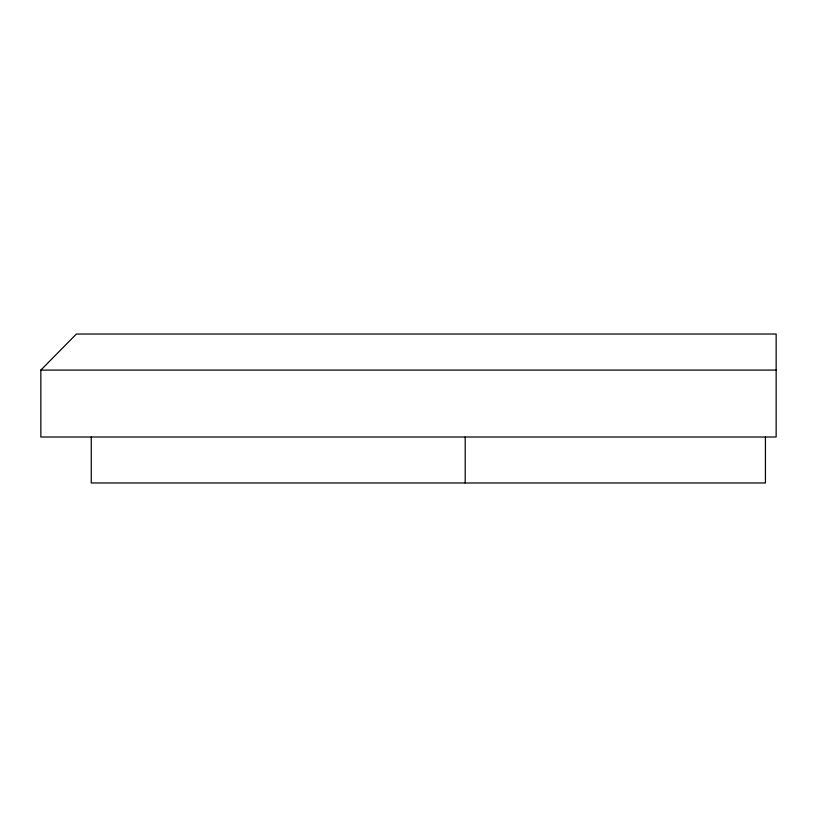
<?xml version="1.0" encoding="UTF-8"?>
<svg xmlns="http://www.w3.org/2000/svg" width="817" height="817" viewBox="0 0 817 817"><rect width="100%" height="100%" fill="white"/><g stroke="black" fill="none" stroke-linecap="round" stroke-linejoin="round"><path stroke-width="1.23" d="M40.85 370.091L76.389 334.03L776.15 334.03L776.15 437.013L40.85 437.013L40.85 370.091L776.15 370.091M765.427 437.013L765.427 482.97L91.259 482.97L91.259 437.013M465.2 437.013L465.2 482.97"/></g></svg>
